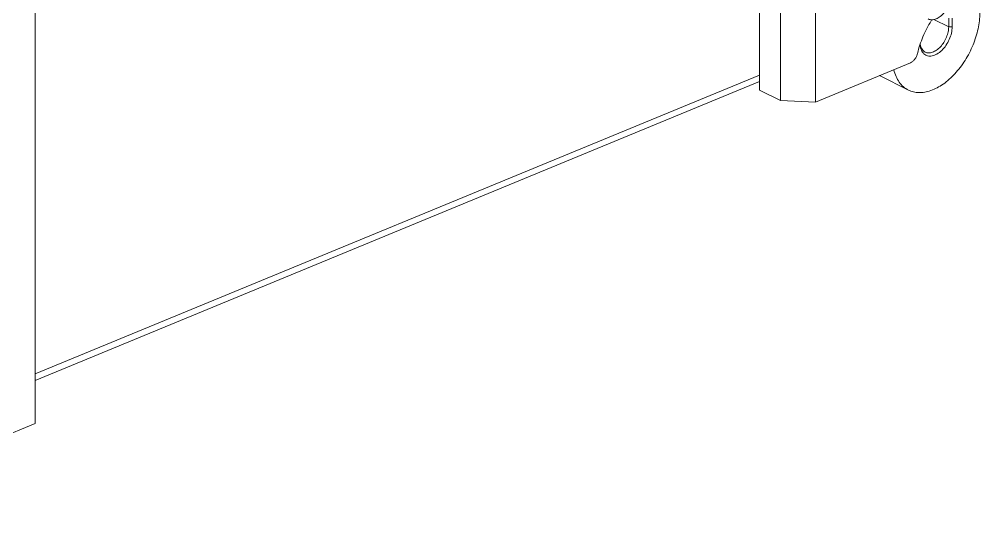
# Model space of a CAD drawing. Header units: millimetres. Extents: x 0 to 2524, y 0 to 1785.
# Drawn here: x 1552.5 to 1707.8, y 589.4 to 673.7 of the extents above; entities that cross this region are included whole.
import ezdxf

# ---------------------------------------------------------------- set-up
doc = ezdxf.new("R2010")
doc.units = ezdxf.units.MM
doc.header["$LTSCALE"] = 0.1
doc.layers.get('0').update_dxf_attribs({"lineweight": 13})

msp = doc.modelspace()

# ---------------------------------------------------------------- linework, layer by layer
for p, q in [((1672.13, 662.21), (1672.13, 801.81)), ((1675.53, 660.51), (1675.53, 800.12)), ((1681.18, 660.27), (1681.18, 800.36)), ((1555.04, 608.25), (1555.04, 729.31)), ((1700.34, 673.66), (1702.74, 672.46)), ((1702.74, 672.46), (1702.74, 673.85)), ((1703.3, 672.46), (1703.3, 673.85)), ((1702.74, 672.46), (1703.3, 672.46)), ((1696.55, 666.64), (1681.18, 660.27)), ((1555.04, 616.26), (1672.13, 664.64)), ((1555.04, 615.22), (1672.13, 663.59)), ((1696.23, 662.22), (1691.54, 664.56)), ((1675.53, 660.51), (1672.13, 662.21)), ((1675.53, 660.51), (1681.18, 660.27)), ((1555.04, 608.25), (1509.58, 589.41))]:
    msp.add_line(p, q)
for centre, radius, start, end in [((1715.11, 663.98), 17.89, 147.391, 148.1374), ((1699.78, 669.23), 1.54, 220.1194, 228.1102)]:
    msp.add_arc(centre, radius, start, end)
for points, knots in [([(1707.77, 674.7), (1707.77, 673.84), (1707.56, 672.07), (1706.74, 669.47), (1705.47, 667), (1703.84, 664.84), (1701.97, 663.16), (1700.25, 662.22), (1698.9, 661.85), (1697.94, 661.78), (1697.04, 661.89), (1696.49, 662.09), (1696.23, 662.22)], [0, 0, 0, 0, 0.132575, 0.274764, 0.420021, 0.561217, 0.691965, 0.807942, 0.860208, 0.909028, 0.955226, 1, 1, 1, 1]), ([(1702.03, 674.79), (1701.84, 674.55), (1701.44, 674.15), (1700.75, 673.72), (1700.16, 673.57), (1699.72, 673.61), (1699.53, 673.68), (1699.44, 673.73)], [0, 0, 0, 0, 0.300329, 0.566879, 0.795871, 0.899789, 1, 1, 1, 1]), ([(1697.7, 668.16), (1697.92, 669.09), (1698.52, 670.91), (1699.4, 672.61), (1699.91, 673.43)], [0, 0, 0, 0, 0.495656, 1, 1, 1, 1]), ([(1698.74, 668.08), (1698.83, 668), (1699.02, 667.87), (1699.34, 667.75), (1699.7, 667.7), (1700.08, 667.74), (1700.47, 667.86), (1701.01, 668.12), (1701.67, 668.63), (1702.34, 669.44), (1702.87, 670.4), (1703.21, 671.42), (1703.3, 672.12), (1703.3, 672.46)], [0, 0, 0, 0, 0.045774, 0.091382, 0.138507, 0.188543, 0.242432, 0.300604, 0.429225, 0.570965, 0.71879, 0.864427, 1, 1, 1, 1]), ([(1702.74, 672.46), (1702.74, 672.18), (1702.67, 671.6), (1702.4, 670.75), (1701.98, 669.94), (1701.45, 669.23), (1700.83, 668.68), (1700.18, 668.32), (1699.62, 668.21), (1699.22, 668.26), (1699.03, 668.33), (1698.95, 668.37)], [0, 0, 0, 0, 0.132605, 0.274891, 0.420191, 0.561449, 0.692243, 0.808269, 0.908987, 0.955206, 1, 1, 1, 1]), ([(1698.11, 669.54), (1698.13, 669.29), (1698.22, 668.83), (1698.45, 668.4), (1698.59, 668.23)], [0, 0, 0, 0, 0.533243, 1, 1, 1, 1]), ([(1698.95, 668.37), (1698.84, 668.42), (1698.65, 668.56), (1698.41, 668.85), (1698.23, 669.21), (1698.16, 669.48), (1698.14, 669.63)], [0, 0, 0, 0, 0.22647, 0.463609, 0.719817, 1, 1, 1, 1]), ([(1697.7, 668.16), (1697.66, 668), (1697.54, 667.66), (1697.28, 667.22), (1696.95, 666.86), (1696.68, 666.69), (1696.55, 666.64)], [0, 0, 0, 0, 0.263592, 0.529166, 0.779161, 1, 1, 1, 1]), ([(1696.23, 662.22), (1695.94, 662.36), (1695.39, 662.73), (1694.71, 663.49), (1694.19, 664.44), (1693.96, 665.15), (1693.87, 665.52)], [0, 0, 0, 0, 0.230039, 0.469034, 0.724134, 1, 1, 1, 1])]:
    msp.add_open_spline(points, degree=3, knots=knots)

doc.saveas('drawing.dxf')
